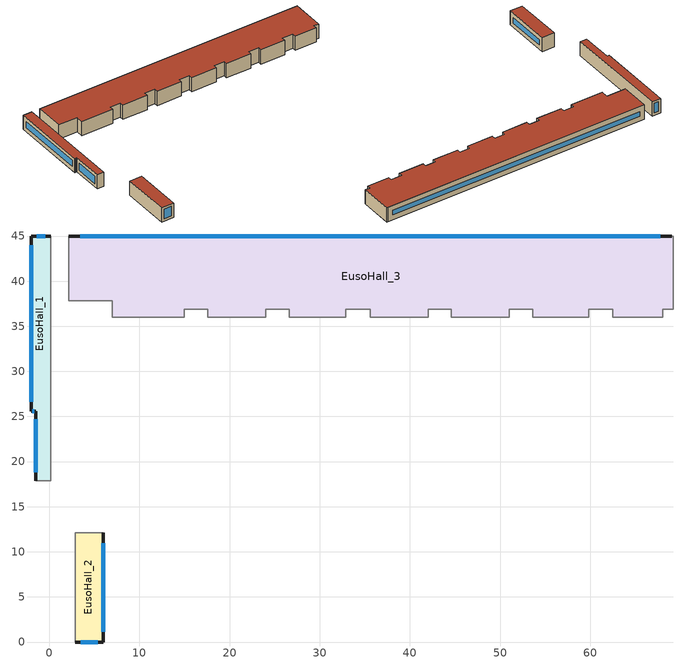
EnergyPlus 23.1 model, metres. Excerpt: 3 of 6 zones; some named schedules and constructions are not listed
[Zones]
EusoHall_3
 floor outside (90.1-2019 Nonresidential CZ 0 Exterior Floor (Mass)): 2.2,45 69.2,45 69.2,36.9 68,36.9 68,36 62.5,36 62.5,36.9 59.8,36.9 59.8,36 53.6,36 53.6,36.9 51,36.9 51,36 44.6,36 44.6,36.9 42,36.9 42,36 35.6,36 35.6,36.9 32.9,36.9 32.9,36 26.6,36 26.6,36.9 24,36.9 24,36 17.6,36 17.6,36.9 15,36.9 15,36 7,36 7,37.8 2.2,37.8 z24.3
 wall outside (90.1-2019 Nonresidential CZ 0 Exterior Wall (Mass)): 69,45 2.2,45 z24.3:28
 wall to EusoHall_0 (Interior Partition (Mass)_FLIPPED): 2.2,45 2.2,44.8 2.2,37.8 7,37.8 7,36 15,36 15,36.9 17.6,36.9 17.6,36 24,36 24,36.9 26.6,36.9 26.6,36 32.9,36 32.9,36.9 35.6,36.9 35.6,36 42,36 42,36.9 44.6,36.9 44.6,36 51,36 51,36.9 53.6,36.9 53.6,36 59.8,36 59.8,36.9 62.5,36.9 62.5,36 68,36 68,36.9 69.2,36.9 69.2,45 69,45 z24.3:28
 window (90.1-2019 Nonresidential CZ 0 Glazing (Operable)): 67.73,45 3.47,45 z25.57:26.73
 roof outside (90.1-2019 Nonresidential CZ 0 Exterior Roof (Mass)): 2.2,37.8 7,37.8 7,36 15,36 15,36.9 17.6,36.9 17.6,36 24,36 24,36.9 26.6,36.9 26.6,36 32.9,36 32.9,36.9 35.6,36.9 35.6,36 42,36 42,36.9 44.6,36.9 44.6,36 51,36 51,36.9 53.6,36.9 53.6,36 59.8,36 59.8,36.9 62.5,36.9 62.5,36 68,36 68,36.9 69.2,36.9 69.2,45 2.2,45 z28
EusoHall_2
 floor outside (90.1-2019 Nonresidential CZ 0 Exterior Floor (Mass)): 6,12.1 6,0 2.9,0 2.9,12.1 z24.3
 wall outside (90.1-2019 Nonresidential CZ 0 Exterior Wall (Mass)): 2.9,0 6,0 6,12.1 z24.3:28
 wall to EusoHall_0 (Interior Partition (Mass)_FLIPPED): 6,12.1 2.9,12.1 2.9,0 z24.3:28
 window (90.1-2019 Nonresidential CZ 0 Glazing (Operable)): 3.52,0 5.38,0 z24.92:27.38; 6,1.16 6,10.94 z25.46:26.84
 roof outside (90.1-2019 Nonresidential CZ 0 Exterior Roof (Mass)): 6,12.1 2.9,12.1 2.9,0 6,0 z28
EusoHall_1
 floor outside (90.1-2019 Nonresidential CZ 0 Exterior Floor (Mass)): 0.2,45 0.2,17.9 -1.5,17.9 -1.5,25.6 -2,25.6 -2,45 z24.3
 wall outside (90.1-2019 Nonresidential CZ 0 Exterior Wall (Mass)): 0.2,45 -2,45 -2,25.6 -1.5,25.6 -1.5,17.9 z24.3:28
 wall to EusoHall_0 (Interior Partition (Mass)_FLIPPED): -1.5,17.9 0.2,17.9 0.2,45 z24.3:28
 window (90.1-2019 Nonresidential CZ 0 Glazing (Operable)): -0.41,45 -1.39,45 z24.91:27.39; -2,43.98 -2,26.62 z25.32:26.98; -1.86,25.6 -1.64,25.6 z24.44:27.86; -1.5,24.71 -1.5,18.79 z25.19:27.11
 roof outside (90.1-2019 Nonresidential CZ 0 Exterior Roof (Mass)): 0.2,45 -2,45 -2,25.6 -1.5,25.6 -1.5,17.9 0.2,17.9 z28
[Schedule:Week:Daily]
NatVentAvail_EusoHall_5_21: 1b76eefe-7f16-4676-b9a8-cb36c499929d, 560a8201-f055-46d0-a3e0-236a848377f4, 574608b6-f41a-4539-928d-7d11991f8290, ee789233-c078-4007-a06d-aa57babdbea3, 8b873965-9d6b-4b7b-830e-4c35de445ef3, 8175e6f7-00f9-4038-b642-1a4584cf6f7e, b940bc48-3fc5-44c4-8f51-ef3830b1b3bc, 1b76eefe-7f16-4676-b9a8-cb36c499929d, 1b76eefe-7f16-4676-b9a8-cb36c499929d, 1b76eefe-7f16-4676-b9a8-cb36c499929d, 1b76eefe-7f16-4676-b9a8-cb36c499929d, 1b76eefe-7f16-4676-b9a8-cb36c499929d
NatVentAvail_EusoHall_5_22: 5b028ee2-afda-477b-99b5-892b11946f03, 7da9c833-0256-4830-a31b-4fb187b6d19b, 30fddf0a-ee2c-4045-a7f6-70db1bf2634a, c4f4369f-4ef0-45fd-9a61-55ceb9198fc5, 6a36ddca-1041-4361-8d11-8e1abb2c0bd7, 56340903-2776-43c8-9448-3bd96527363b, 261ceef6-f1c4-4b21-a04e-8e898b720e58, 5b028ee2-afda-477b-99b5-892b11946f03, 5b028ee2-afda-477b-99b5-892b11946f03, 5b028ee2-afda-477b-99b5-892b11946f03, 5b028ee2-afda-477b-99b5-892b11946f03, 5b028ee2-afda-477b-99b5-892b11946f03
NatVentAvail_EusoHall_5_23: 6332da91-6cb7-4e90-ba8b-073c3e1837ad, 5251327c-bfd3-4e71-80db-f106157e0657, 2290c739-f353-4add-b95b-0aedbdd68777, 6750acf9-ab4a-4d98-94d9-d8b52facf7e1, e586412e-b895-4e4e-b078-714fafe3a846, ad0ec491-3aae-4741-9c12-1140657b87df, fe0dd225-4426-4ae1-9c8d-a87b33ae09ce, 6332da91-6cb7-4e90-ba8b-073c3e1837ad, 6332da91-6cb7-4e90-ba8b-073c3e1837ad, 6332da91-6cb7-4e90-ba8b-073c3e1837ad, 6332da91-6cb7-4e90-ba8b-073c3e1837ad, 6332da91-6cb7-4e90-ba8b-073c3e1837ad
NatVentAvail_EusoHall_5_24: e7bb535f-ec1d-4bcd-8f81-7833b6e4e2ae, 9383ca57-2c72-4463-9f47-794b61ca077d, 1a9b58b7-69dc-4faa-92b9-279820640946, 70484c85-b08a-4185-84bb-f313d11248bb, a32e5667-9f0d-49aa-9e64-19b7eb3d30b8, a91c502f-f23f-461c-98e9-a5471328e4f8, 95b9d926-6209-47f5-8451-d26393a212fe, e7bb535f-ec1d-4bcd-8f81-7833b6e4e2ae, e7bb535f-ec1d-4bcd-8f81-7833b6e4e2ae, e7bb535f-ec1d-4bcd-8f81-7833b6e4e2ae, e7bb535f-ec1d-4bcd-8f81-7833b6e4e2ae, e7bb535f-ec1d-4bcd-8f81-7833b6e4e2ae
NatVentAvail_EusoHall_5_25: 1edee476-4edf-44b1-a94d-8d0edb7acb16, 1c868e6c-b88b-456f-8f46-5778f23aefe0, 5fd22a9b-c18b-4093-975e-b50c7c07103a, 0a22c916-97b4-40ad-87dc-a29a9220976a, 988decd0-f76e-4f87-951f-a30457a9fa5f, 4d7f4514-3e4d-40ca-8067-8f43f37723d0, 1c726b32-6b5b-4bb8-95fc-ea8906bbaad4, 1edee476-4edf-44b1-a94d-8d0edb7acb16, 1edee476-4edf-44b1-a94d-8d0edb7acb16, 1edee476-4edf-44b1-a94d-8d0edb7acb16, 1edee476-4edf-44b1-a94d-8d0edb7acb16, 1edee476-4edf-44b1-a94d-8d0edb7acb16
NatVentAvail_EusoHall_5_26: f8dcb6b4-ebec-4f6c-8191-e7ba92919c07, d5ae455c-a958-4a6c-9e41-4b0b38a74ebd, bde2c56b-4361-41d9-b355-b8dd38fb5c4e, d19ead4f-3e38-4db7-b9ec-1d1ea436d8a3, 2ba33d3c-1061-42c9-b026-82399e52281a, a16a9faa-3cd2-4f3e-add9-5a3951247587, ba9fbe95-753f-47ca-9cdb-1fe0445726a4, f8dcb6b4-ebec-4f6c-8191-e7ba92919c07, f8dcb6b4-ebec-4f6c-8191-e7ba92919c07, f8dcb6b4-ebec-4f6c-8191-e7ba92919c07, f8dcb6b4-ebec-4f6c-8191-e7ba92919c07, f8dcb6b4-ebec-4f6c-8191-e7ba92919c07
NatVentAvail_EusoHall_5_27: a84c1b10-7703-4686-b6c3-cf9acc3fea8f, eed62e88-95fb-4ce1-9b38-c6df1d8e1af1, 630980d9-8902-4e20-9ac0-89335beabf06, 13f38636-2bac-432e-847a-adfdc9194c85, b416d6df-a64c-4eea-b8f3-2886ccfbdb23, 6b6dcbf5-174e-4058-ba4a-4106a9a94838, ea169772-6d7a-4a90-91d7-1874f9286222, a84c1b10-7703-4686-b6c3-cf9acc3fea8f, a84c1b10-7703-4686-b6c3-cf9acc3fea8f, a84c1b10-7703-4686-b6c3-cf9acc3fea8f, a84c1b10-7703-4686-b6c3-cf9acc3fea8f, a84c1b10-7703-4686-b6c3-cf9acc3fea8f
NatVentAvail_EusoHall_5_28: 3b8db116-1390-4be8-af33-2cd8fadc5e96, 4d4fdc87-ff44-4e13-86fc-deb57da8cdbc, d6793a14-2117-424e-b304-d24f7b105812, 680d5fcc-4b0f-43a7-88dc-dcbf6110573c, a62795c8-ae2f-479b-8b2a-efbee84d4a41, 3c3bc4a7-a5be-4f7e-890a-8d99ca10a4fa, 1b76eefe-7f16-4676-b9a8-cb36c499929d, 3b8db116-1390-4be8-af33-2cd8fadc5e96, 3b8db116-1390-4be8-af33-2cd8fadc5e96, 3b8db116-1390-4be8-af33-2cd8fadc5e96, 3b8db116-1390-4be8-af33-2cd8fadc5e96, 3b8db116-1390-4be8-af33-2cd8fadc5e96
NatVentAvail_EusoHall_5_29: 4b6cbc39-6e61-4849-b834-cf73fa18cad1, aed4cdc0-1afd-46ed-93a3-c0daf048304e, 2fc78e8c-145d-469e-867f-d31e39dc1db3, 9fe5029f-f59a-4003-9e20-82971140e3f3, a62795c8-ae2f-479b-8b2a-efbee84d4a41, a62795c8-ae2f-479b-8b2a-efbee84d4a41, b2623c84-30bb-45ff-968b-e432784ad543, 4b6cbc39-6e61-4849-b834-cf73fa18cad1, 4b6cbc39-6e61-4849-b834-cf73fa18cad1, 4b6cbc39-6e61-4849-b834-cf73fa18cad1, 4b6cbc39-6e61-4849-b834-cf73fa18cad1, 4b6cbc39-6e61-4849-b834-cf73fa18cad1
NatVentAvail_EusoHall_5_30: 2a71c9bf-f2c1-4135-b168-4a3af735b26f, 12e6eca9-dd67-4397-9863-61e16ffc4975, 2d71a0b3-c385-4601-be2e-941a834e1a31, 2ba98c4c-b84b-402c-9cef-1ce06a952d0e, df5e249e-ea07-4329-8bb8-99729bff8e30, 515c7bda-063f-41eb-b1d3-3388e0668c56, 68f537b6-ac60-475f-96c9-e475e707f2ef, 2a71c9bf-f2c1-4135-b168-4a3af735b26f, 2a71c9bf-f2c1-4135-b168-4a3af735b26f, 2a71c9bf-f2c1-4135-b168-4a3af735b26f, 2a71c9bf-f2c1-4135-b168-4a3af735b26f, 2a71c9bf-f2c1-4135-b168-4a3af735b26f
NatVentAvail_EusoHall_5_31: dfeb5df1-5a8f-42a6-aabb-e041f6552c42, c20bbf53-fd2c-42a1-8c83-1330fafab85f, 2fc78e8c-145d-469e-867f-d31e39dc1db3, c180077d-3b4b-4fca-8dd9-515284b14c2a, 89626969-bf3f-44a1-a49a-98616fb6d30f, 00e41467-ed2c-40bc-aa20-027d061c53b3, 27a01c53-35be-4686-bdf2-c10ee0f89b88, dfeb5df1-5a8f-42a6-aabb-e041f6552c42, dfeb5df1-5a8f-42a6-aabb-e041f6552c42, dfeb5df1-5a8f-42a6-aabb-e041f6552c42, dfeb5df1-5a8f-42a6-aabb-e041f6552c42, dfeb5df1-5a8f-42a6-aabb-e041f6552c42
NatVentAvail_EusoHall_5_32: 0fe7a610-fe7d-4ea9-bfcc-90b976f5bf19, 52d3edce-1fea-4ae9-8c25-2cee5d679851, 69a1a365-3daf-4386-b226-56382142d12a, 907e19f1-5563-4a37-a7e9-5540e3199aa3, c492e35e-0b02-4401-a850-d3cc184a6bbc, c5a6402a-54b2-4851-a452-f7504cdb09b4, c744326d-348f-43f1-ad7f-aa15d6f33643, 0fe7a610-fe7d-4ea9-bfcc-90b976f5bf19, 0fe7a610-fe7d-4ea9-bfcc-90b976f5bf19, 0fe7a610-fe7d-4ea9-bfcc-90b976f5bf19, 0fe7a610-fe7d-4ea9-bfcc-90b976f5bf19, 0fe7a610-fe7d-4ea9-bfcc-90b976f5bf19
NatVentAvail_EusoHall_5_33: 1754b8b1-c9d0-47d2-9bd6-c50d634462c6, 14978eca-2cb9-4f39-9ef9-770ede1feb44, d901ede9-aa1b-4e92-9598-01c9d31b0c65, 3d474086-ead6-4eae-86b9-8521adb8a140, ed631690-b153-414f-acb6-9f6d3ce11064, 574608b6-f41a-4539-928d-7d11991f8290, b0daf371-94ef-4199-9e17-4dbf58050579, 1754b8b1-c9d0-47d2-9bd6-c50d634462c6, 1754b8b1-c9d0-47d2-9bd6-c50d634462c6, 1754b8b1-c9d0-47d2-9bd6-c50d634462c6, 1754b8b1-c9d0-47d2-9bd6-c50d634462c6, 1754b8b1-c9d0-47d2-9bd6-c50d634462c6
NatVentAvail_EusoHall_5_34: 20b713a8-363e-49ef-b0c3-04cb13ab1945, 604d2e72-c169-4e57-967f-4565381169e9, c4a5be5d-b1e8-40b9-97ab-b14309f03059, 70efff3a-b57d-49f0-b939-dcbbc8b39556, 7052b2f6-53ab-4006-9394-acaad20a71f6, ecde4507-26a4-4c47-a5b8-fddd19792a43, 41a55157-20fe-49b1-b2fc-b01e32d22061, 20b713a8-363e-49ef-b0c3-04cb13ab1945, 20b713a8-363e-49ef-b0c3-04cb13ab1945, 20b713a8-363e-49ef-b0c3-04cb13ab1945, 20b713a8-363e-49ef-b0c3-04cb13ab1945, 20b713a8-363e-49ef-b0c3-04cb13ab1945
NatVentAvail_EusoHall_5_35: 7b8e8a05-7ab5-4d53-bc57-8796bb1e1499, 5135558e-81a2-4f99-b606-50918e3867ca, 5aaacf09-a89b-4841-90d7-da246790599a, 59d094f6-d023-4a98-9f4f-71d2e1375dce, 8efe621b-6eeb-42b2-b0d3-468a9ee4ecbf, c726c0ee-592a-4f4f-8428-e5f6c6eb65f6, 3bc45728-f52d-47c9-9121-b7fd922b2e3c, 7b8e8a05-7ab5-4d53-bc57-8796bb1e1499, 7b8e8a05-7ab5-4d53-bc57-8796bb1e1499, 7b8e8a05-7ab5-4d53-bc57-8796bb1e1499, 7b8e8a05-7ab5-4d53-bc57-8796bb1e1499, 7b8e8a05-7ab5-4d53-bc57-8796bb1e1499
NatVentAvail_EusoHall_5_36: 6b120e39-42dc-40a0-a3a5-a1eb81612cd1, b12a2cd2-5c25-4b79-90c2-75a77b51c77a, bb856838-7258-4e61-8b3b-c03c68a46f4b, e0a4c034-3030-46ee-bd48-ada2e6c875eb, 1a5acf1f-7d6f-4398-be55-5149b4694c56, 2ab80318-d16e-4ac4-a0ab-bc35d36eb3f5, 5fd22a9b-c18b-4093-975e-b50c7c07103a, 6b120e39-42dc-40a0-a3a5-a1eb81612cd1, 6b120e39-42dc-40a0-a3a5-a1eb81612cd1, 6b120e39-42dc-40a0-a3a5-a1eb81612cd1, 6b120e39-42dc-40a0-a3a5-a1eb81612cd1, 6b120e39-42dc-40a0-a3a5-a1eb81612cd1
NatVentAvail_EusoHall_5_37: a62795c8-ae2f-479b-8b2a-efbee84d4a41, 71852969-91b0-4599-844a-5cf60245c418, 1e54a98e-a466-4bce-bfbc-ade52299f837, 549c9a82-a44d-447d-8ef1-37cb97dc57c2, de779cb4-203f-48a2-bc42-aabfa4bdee96, 18e58098-65c4-4b0d-9ea7-b0fd42394141, 81aebc70-f1ac-4522-a4af-15ac4887c04f, a62795c8-ae2f-479b-8b2a-efbee84d4a41, a62795c8-ae2f-479b-8b2a-efbee84d4a41, a62795c8-ae2f-479b-8b2a-efbee84d4a41, a62795c8-ae2f-479b-8b2a-efbee84d4a41, a62795c8-ae2f-479b-8b2a-efbee84d4a41
NatVentAvail_EusoHall_5_38: 6f73c7b3-c3e5-4ad4-81b0-0fd7dc873b02, 9fc4ddae-0017-4718-816f-6c04cf4db179, 6b120e39-42dc-40a0-a3a5-a1eb81612cd1, 9eefdaef-ada9-4f8e-90eb-5d117234d36a, d767e852-24ed-49d0-b0ea-9acfed05660c, 4405e9f8-4af8-4ef3-b652-02a3c0e96519, 1db3d948-5c77-4c33-b793-20e5a1880f78, 6f73c7b3-c3e5-4ad4-81b0-0fd7dc873b02, 6f73c7b3-c3e5-4ad4-81b0-0fd7dc873b02, 6f73c7b3-c3e5-4ad4-81b0-0fd7dc873b02, 6f73c7b3-c3e5-4ad4-81b0-0fd7dc873b02, 6f73c7b3-c3e5-4ad4-81b0-0fd7dc873b02
NatVentAvail_EusoHall_5_39: 313731ce-c7df-472e-9bd9-8085fefb7663, e0811fa4-4559-4f8a-a4c0-96764c17b3b3, 25c959fa-2b45-4741-b170-c6ba072dd97e, 6bd842a5-7d6e-48c8-8eae-dd142926ea7b, a65f11e3-1d7f-4fa0-a5b4-c3673c2b8c20, 93e412e1-dab8-4248-9e68-22964aad8e07, a62795c8-ae2f-479b-8b2a-efbee84d4a41, 313731ce-c7df-472e-9bd9-8085fefb7663, 313731ce-c7df-472e-9bd9-8085fefb7663, 313731ce-c7df-472e-9bd9-8085fefb7663, 313731ce-c7df-472e-9bd9-8085fefb7663, 313731ce-c7df-472e-9bd9-8085fefb7663
NatVentAvail_EusoHall_5_40: 9fe5029f-f59a-4003-9e20-82971140e3f3, fb57eaea-ed6e-41d2-9f34-c0dd448db9ef, 52eac430-4feb-49ac-9b21-4d8ceba82405, cfd56535-ab03-482b-a854-fe428066eb2f, 6d9761a4-8871-4979-b235-5988a06dda80, f5e22a26-b5b4-49d5-9f0c-a905d4433357, 44474703-29d1-47da-b76e-ed6790843992, 9fe5029f-f59a-4003-9e20-82971140e3f3, 9fe5029f-f59a-4003-9e20-82971140e3f3, 9fe5029f-f59a-4003-9e20-82971140e3f3, 9fe5029f-f59a-4003-9e20-82971140e3f3, 9fe5029f-f59a-4003-9e20-82971140e3f3
NatVentAvail_EusoHall_5_41: d2a302a8-2629-487d-9e00-572bfd9795de, 8ae38a0c-3cee-44aa-bd9d-a1b606dec63b, 4abefa05-676d-4938-8afc-989a7441bb60, a9f03eed-c432-4c09-84b8-2e2f4344c2f8, fd98d4a6-4708-49eb-9d14-4dad9f4542be, 63858741-1ad6-498d-9972-71cabd4a0b67, 455874d4-2800-4e73-a47e-8e144fa1d724, d2a302a8-2629-487d-9e00-572bfd9795de, d2a302a8-2629-487d-9e00-572bfd9795de, d2a302a8-2629-487d-9e00-572bfd9795de, d2a302a8-2629-487d-9e00-572bfd9795de, d2a302a8-2629-487d-9e00-572bfd9795de
NatVentAvail_EusoHall_5_42: 3dbd31de-4de5-40d6-81c2-e870b2f4ed08, 4fa58f68-1ff3-43e3-aff5-6a4b3b5ff9b8, 1b422b06-4d84-4567-b893-085be0c5f850, 6d9ab0f8-4441-4b5f-8070-4c86c229d255, 646840da-9d52-47fe-ac31-c8afd21355a4, f8984b34-d246-4d73-b15d-98454f0b202b, a5b4e966-5cc4-4f1e-9223-2c069a24de10, 3dbd31de-4de5-40d6-81c2-e870b2f4ed08, 3dbd31de-4de5-40d6-81c2-e870b2f4ed08, 3dbd31de-4de5-40d6-81c2-e870b2f4ed08, 3dbd31de-4de5-40d6-81c2-e870b2f4ed08, 3dbd31de-4de5-40d6-81c2-e870b2f4ed08
NatVentAvail_EusoHall_5_43: b3bc9d6e-74fc-4d1c-b34c-2b5daba64fad, cbb36e25-c8ba-4894-8889-73ac0f065851, a9db6f3e-0e80-460f-aaaf-8a2185ced856, f04bd815-7e4e-45b6-ab96-e8d2b0caa17f, a72f961d-a38f-46ea-8d5d-a43e35bf3f93, 297d822f-b603-48a6-b0c9-81b1d25f9821, 71b3ba28-b184-403f-ada3-2e08a5ad2f8d, b3bc9d6e-74fc-4d1c-b34c-2b5daba64fad, b3bc9d6e-74fc-4d1c-b34c-2b5daba64fad, b3bc9d6e-74fc-4d1c-b34c-2b5daba64fad, b3bc9d6e-74fc-4d1c-b34c-2b5daba64fad, b3bc9d6e-74fc-4d1c-b34c-2b5daba64fad
NatVentAvail_EusoHall_5_44: 7742809e-d05c-4098-9931-9f93e8e9eb3e, 7dfa3104-7c5d-4b68-b8eb-ad1997f8ac2b, 140f11fe-9945-4026-a095-739acdb1b53f, 33a6a80f-4318-49b7-8b49-de908e227edf, 0a50a0d6-e69e-4f0d-bac3-7126b1850e9f, d6222592-bb99-4768-b597-3d824bbfb7d1, 1a99e7ff-dbd1-49c3-961a-08f429960bf3, 7742809e-d05c-4098-9931-9f93e8e9eb3e, 7742809e-d05c-4098-9931-9f93e8e9eb3e, 7742809e-d05c-4098-9931-9f93e8e9eb3e, 7742809e-d05c-4098-9931-9f93e8e9eb3e, 7742809e-d05c-4098-9931-9f93e8e9eb3e
NatVentAvail_EusoHall_5_45: e19bfe02-f1ae-4d82-aa2a-02a573e9c0a2, 12e6eca9-dd67-4397-9863-61e16ffc4975, 7a0e5ab4-7f31-4695-a8db-0478f25194ad, 87d7bfc6-9845-4750-8d5f-f618b351ada8, 25c959fa-2b45-4741-b170-c6ba072dd97e, 3ed1bdd2-a640-4867-bee5-1c31ec0cfabd, e19bfe02-f1ae-4d82-aa2a-02a573e9c0a2, e19bfe02-f1ae-4d82-aa2a-02a573e9c0a2, e19bfe02-f1ae-4d82-aa2a-02a573e9c0a2, e19bfe02-f1ae-4d82-aa2a-02a573e9c0a2, e19bfe02-f1ae-4d82-aa2a-02a573e9c0a2, e19bfe02-f1ae-4d82-aa2a-02a573e9c0a2
NatVentAvail_EusoHall_5_46: 82e24801-b69f-45b3-b521-3b2d9a7dbb8e, 4fa58f68-1ff3-43e3-aff5-6a4b3b5ff9b8, 92fe5dc1-60db-42d3-9b4d-22f5baedfb66, 83f09b87-28e3-48be-9932-2c441c62da21, 245c7168-4c56-45d3-b860-a61e01dd92a4, 3ed1d6ff-4ed4-489f-ae1a-452bd2c13c2c, 52df999a-0989-485d-ba1e-4034a722b494, 82e24801-b69f-45b3-b521-3b2d9a7dbb8e, 82e24801-b69f-45b3-b521-3b2d9a7dbb8e, 82e24801-b69f-45b3-b521-3b2d9a7dbb8e, 82e24801-b69f-45b3-b521-3b2d9a7dbb8e, 82e24801-b69f-45b3-b521-3b2d9a7dbb8e
NatVentAvail_EusoHall_5_47: c9d1d3d0-d8c5-4911-87e4-8faf4b7b6b4e, b5ce0e9e-3299-4ff2-a6d4-5cfa7f2b74e6, 5c1228bd-317e-41e8-8630-53cdd7f532e2, 3cd71ea0-2d90-43ed-b10c-4ac39f14ad0b, 66c5cdb3-325b-40c0-88c0-793ec1f5d17c, da756e30-6436-43f5-861b-e306f3106992, 37bdd275-94f8-420d-8951-a87cfc24ec8d, c9d1d3d0-d8c5-4911-87e4-8faf4b7b6b4e, c9d1d3d0-d8c5-4911-87e4-8faf4b7b6b4e, c9d1d3d0-d8c5-4911-87e4-8faf4b7b6b4e, c9d1d3d0-d8c5-4911-87e4-8faf4b7b6b4e, c9d1d3d0-d8c5-4911-87e4-8faf4b7b6b4e
NatVentAvail_EusoHall_5_48: 782fbf5e-5271-4af4-a049-07a89cb71f1e, f846596f-d943-4e23-82c5-b6e634464abe, 3cf90825-8e4d-4cef-ac9b-dfed4be0a49f, 420ce93c-493e-4a25-aa9d-c3338832eafc, 2526d884-f032-42dd-9cff-73ee962b2508, 2054fa7c-9cd4-4bad-95fd-87c66e13ca9b, 34e1e659-6ace-4e50-901a-1ad46101fb9b, 782fbf5e-5271-4af4-a049-07a89cb71f1e, 782fbf5e-5271-4af4-a049-07a89cb71f1e, 782fbf5e-5271-4af4-a049-07a89cb71f1e, 782fbf5e-5271-4af4-a049-07a89cb71f1e, 782fbf5e-5271-4af4-a049-07a89cb71f1e
NatVentAvail_EusoHall_5_49: b06cdcaa-4498-4a2e-a3b3-064f4aeb3136, 92192b39-e0bd-44c8-9fc4-dc1a2ddd95f6, 55f7d02a-d6ed-487b-9970-117a53eff8c2, 6bbcab25-1683-4c5a-b164-204c10bd3732, f2bd2640-5c52-422b-8d4b-f8374422741e, 00df0869-7845-442a-98b6-27a331c275c0, a936810f-7387-40ed-8a14-ee3f88dff86f, b06cdcaa-4498-4a2e-a3b3-064f4aeb3136, b06cdcaa-4498-4a2e-a3b3-064f4aeb3136, b06cdcaa-4498-4a2e-a3b3-064f4aeb3136, b06cdcaa-4498-4a2e-a3b3-064f4aeb3136, b06cdcaa-4498-4a2e-a3b3-064f4aeb3136
NatVentAvail_EusoHall_5_50: d7f0ab17-82e2-4ff1-952d-7fc049c17cfd, 52eac430-4feb-49ac-9b21-4d8ceba82405, 16dc94f1-fd5a-408f-878e-9787abd902d3, 57937b1d-031b-4f51-96b3-52c97b911cdc, cca708db-de7f-4e5a-854e-22bdceb45fe7, 3d596d52-c6d1-4a93-8523-08ac53920024, 06445bb4-961d-4449-8570-0e084816a3e8, d7f0ab17-82e2-4ff1-952d-7fc049c17cfd, d7f0ab17-82e2-4ff1-952d-7fc049c17cfd, d7f0ab17-82e2-4ff1-952d-7fc049c17cfd, d7f0ab17-82e2-4ff1-952d-7fc049c17cfd, d7f0ab17-82e2-4ff1-952d-7fc049c17cfd
NatVentAvail_EusoHall_5_51: 6cfad442-184e-4924-b446-f71590110b38, bc2884a5-1d87-4352-8732-65ce3a887c29, c3ff746d-7a14-42d8-8087-b29e7ba86092, e9590571-0419-4733-8cde-668f2c4a53da, 311e8e87-0bbd-46d4-8391-47fbc9cfb7f4, 115521b5-6191-47d1-86e6-888a2dc486c2, 00e41467-ed2c-40bc-aa20-027d061c53b3, 6cfad442-184e-4924-b446-f71590110b38, 6cfad442-184e-4924-b446-f71590110b38, 6cfad442-184e-4924-b446-f71590110b38, 6cfad442-184e-4924-b446-f71590110b38, 6cfad442-184e-4924-b446-f71590110b38
NatVentAvail_EusoHall_5_52: 82b2cbb5-e1aa-4ae7-9253-4c6ed3fb4d58, 82b2cbb5-e1aa-4ae7-9253-4c6ed3fb4d58, 82b2cbb5-e1aa-4ae7-9253-4c6ed3fb4d58, 82b2cbb5-e1aa-4ae7-9253-4c6ed3fb4d58, 82b2cbb5-e1aa-4ae7-9253-4c6ed3fb4d58, 82b2cbb5-e1aa-4ae7-9253-4c6ed3fb4d58, 82b2cbb5-e1aa-4ae7-9253-4c6ed3fb4d58, 82b2cbb5-e1aa-4ae7-9253-4c6ed3fb4d58, 82b2cbb5-e1aa-4ae7-9253-4c6ed3fb4d58, 82b2cbb5-e1aa-4ae7-9253-4c6ed3fb4d58, 82b2cbb5-e1aa-4ae7-9253-4c6ed3fb4d58, 82b2cbb5-e1aa-4ae7-9253-4c6ed3fb4d58
CoolAvail_EusoHall_4_0: d7e5b99c-9d10-4d33-83fc-dfeceab2b9dc, b597310c-283d-414e-b1ba-955f8512ccf6, da290a03-564e-421a-a2da-e90a6297ec27, 6085064d-a5c8-4e2a-9ad4-9c05661dbb8e, 693212bf-7ecb-452f-a9f7-f6a538c7ec69, b114c2df-a09e-4c0f-8b00-ea96381febad, 2f37f451-55fe-4566-a07a-108e6b8668bf, d7e5b99c-9d10-4d33-83fc-dfeceab2b9dc, d7e5b99c-9d10-4d33-83fc-dfeceab2b9dc, d7e5b99c-9d10-4d33-83fc-dfeceab2b9dc, d7e5b99c-9d10-4d33-83fc-dfeceab2b9dc, d7e5b99c-9d10-4d33-83fc-dfeceab2b9dc
CoolAvail_EusoHall_4_1: c79f6948-b9f4-48a9-8736-513b95a32394, 0ce3e6b6-86ed-4d0f-88f8-02055e82c3be, 99f8109c-20de-4f73-8d95-14162c795a14, 02589146-541a-4a3e-8912-f86a4d1639e9, 6ecb99d2-e238-4e3a-a131-fe5589dfcf4f, 1af80198-2144-4769-a272-876d4b78b691, 4d83f85a-e854-4612-99e6-a343929f37aa, c79f6948-b9f4-48a9-8736-513b95a32394, c79f6948-b9f4-48a9-8736-513b95a32394, c79f6948-b9f4-48a9-8736-513b95a32394, c79f6948-b9f4-48a9-8736-513b95a32394, c79f6948-b9f4-48a9-8736-513b95a32394
CoolAvail_EusoHall_4_2: 2b1502c3-eb43-4b75-852d-5d9233ec1bb0, 2367849a-b566-4be2-9cd8-89378308cab6, 6ecb99d2-e238-4e3a-a131-fe5589dfcf4f, cedaa26c-5a1e-476a-80ab-3c63141a465f, b597310c-283d-414e-b1ba-955f8512ccf6, 9ed2f5ec-e810-4802-8e53-cdc79e9d191f, 80993026-a420-4720-b4ec-8bcc34674c03, 2b1502c3-eb43-4b75-852d-5d9233ec1bb0, 2b1502c3-eb43-4b75-852d-5d9233ec1bb0, 2b1502c3-eb43-4b75-852d-5d9233ec1bb0, 2b1502c3-eb43-4b75-852d-5d9233ec1bb0, 2b1502c3-eb43-4b75-852d-5d9233ec1bb0
CoolAvail_EusoHall_4_3: c422d4e7-1f96-4483-8e49-8b46988ff9bd, 261ceef6-f1c4-4b21-a04e-8e898b720e58, 7320faba-fa9b-41e8-9ff3-966f4524acc6, a61f660e-da6f-4b8c-967a-b691c5ed55db, 98774c40-b7a9-447d-ac85-599ab4622be6, d7e5b99c-9d10-4d33-83fc-dfeceab2b9dc, c2440778-dadd-4ac8-b9ce-6470fcf3da95, c422d4e7-1f96-4483-8e49-8b46988ff9bd, c422d4e7-1f96-4483-8e49-8b46988ff9bd, c422d4e7-1f96-4483-8e49-8b46988ff9bd, c422d4e7-1f96-4483-8e49-8b46988ff9bd, c422d4e7-1f96-4483-8e49-8b46988ff9bd
CoolAvail_EusoHall_4_4: 406e3145-7e2d-4dd9-b3f1-25beea0256e3, 57d33333-c2c5-415b-8a25-42d91ccb8363, 72d60807-47f9-45c2-bdaa-fb25205a47d5, 6ffab651-5a29-4736-9cd8-3f11e1557f05, 781aa522-5f02-456a-ab81-4925524235a2, 699be518-f2e0-4794-a592-670e1b48a712, 57d33333-c2c5-415b-8a25-42d91ccb8363, 406e3145-7e2d-4dd9-b3f1-25beea0256e3, 406e3145-7e2d-4dd9-b3f1-25beea0256e3, 406e3145-7e2d-4dd9-b3f1-25beea0256e3, 406e3145-7e2d-4dd9-b3f1-25beea0256e3, 406e3145-7e2d-4dd9-b3f1-25beea0256e3
CoolAvail_EusoHall_4_5: f3d2e44d-9f04-44e1-a340-f8053c67033d, 9c9a4937-985b-4abd-a4eb-c330f3a62d9f, a178a80b-9ef2-4349-83af-d5195f48ebee, f8b25ba7-76cb-41dd-bf4b-928c24ef8131, 58164939-f43a-44e0-96ea-f1030d54998d, e6716caf-24ff-4edb-b666-2990b67149e3, e9256029-574c-4a0b-83f0-d9f8ef9f4bcd, f3d2e44d-9f04-44e1-a340-f8053c67033d, f3d2e44d-9f04-44e1-a340-f8053c67033d, f3d2e44d-9f04-44e1-a340-f8053c67033d, f3d2e44d-9f04-44e1-a340-f8053c67033d, f3d2e44d-9f04-44e1-a340-f8053c67033d
CoolAvail_EusoHall_4_6: 3d101e56-55fe-4fa6-adc5-946978ee0cc5, c4a5be5d-b1e8-40b9-97ab-b14309f03059, 783ebd82-eb86-46a7-8430-1ca06f6c242d, 39836a7a-7b86-47be-b536-9d152f9af2cd, 48671de6-307a-4c06-9335-59ca6e47b2b9, 3a251004-3b7d-427d-8c1a-7965801f49c0, 631c5dcc-448b-4f5e-a17d-a6a710a33b7b, 3d101e56-55fe-4fa6-adc5-946978ee0cc5, 3d101e56-55fe-4fa6-adc5-946978ee0cc5, 3d101e56-55fe-4fa6-adc5-946978ee0cc5, 3d101e56-55fe-4fa6-adc5-946978ee0cc5, 3d101e56-55fe-4fa6-adc5-946978ee0cc5
CoolAvail_EusoHall_4_7: 1a4db880-6c92-445b-b783-9ccfe2ffc7f7, e6fcb527-af41-4b7e-94c3-970d9c943018, 81bc8d14-d562-4555-8d81-3a23e84ff7b1, a29f0d04-5ea6-4779-bbff-8c9ed2f9308e, 2fd3cf0c-5ea0-4a75-b431-7858e7d2ea05, e564afc8-3778-4f0e-8627-9ee1fcb77568, 6d6c107a-7172-4230-87a2-81b0437fc1dd, 1a4db880-6c92-445b-b783-9ccfe2ffc7f7, 1a4db880-6c92-445b-b783-9ccfe2ffc7f7, 1a4db880-6c92-445b-b783-9ccfe2ffc7f7, 1a4db880-6c92-445b-b783-9ccfe2ffc7f7, 1a4db880-6c92-445b-b783-9ccfe2ffc7f7
CoolAvail_EusoHall_4_8: d8065316-87cf-4211-9bed-066588f99331, d1d6934c-aefe-41d1-b502-583614adbce6, 445eba1f-d624-4612-baba-f46560e3fc74, 795c1ede-e9b3-4c74-b5f2-1e097a1777cd, 5705f5d4-99d6-48ba-bbf3-53ecd38484ec, a5563690-9c2f-46d2-9c86-66f477c4b9eb, 521c8437-9d9c-48ce-98c0-ca1b6e028930, d8065316-87cf-4211-9bed-066588f99331, d8065316-87cf-4211-9bed-066588f99331, d8065316-87cf-4211-9bed-066588f99331, d8065316-87cf-4211-9bed-066588f99331, d8065316-87cf-4211-9bed-066588f99331
CoolAvail_EusoHall_4_9: 6cc1dd10-d4be-4fed-9dbf-40c5afab066e, 70f83d97-8563-44ae-8c90-54d0c3e2e653, 521c8437-9d9c-48ce-98c0-ca1b6e028930, 36d53d1e-9647-4dca-880c-ebe5ae424f0c, 1347a47a-635e-44db-8095-ad33cd010bf4, 4c90a1be-e6e6-4e11-8031-08983c24bd5a, 3cd50061-53dd-46a6-81ac-84095c24f8b7, 6cc1dd10-d4be-4fed-9dbf-40c5afab066e, 6cc1dd10-d4be-4fed-9dbf-40c5afab066e, 6cc1dd10-d4be-4fed-9dbf-40c5afab066e, 6cc1dd10-d4be-4fed-9dbf-40c5afab066e, 6cc1dd10-d4be-4fed-9dbf-40c5afab066e
CoolAvail_EusoHall_4_10: cbbcf1aa-7bd9-4049-8100-ddac348a8daa, 521c8437-9d9c-48ce-98c0-ca1b6e028930, f7d0874d-c516-4696-b21d-aaebb8ca0ea7, 33df1978-4deb-4061-b145-8be10ad441f1, fbc37800-2ce9-4e02-9a21-16118bb82d76, b6091497-2c15-4ce2-b65b-0776d7db8506, ebb1fba6-b601-4284-8c7a-3bd8816e5b52, cbbcf1aa-7bd9-4049-8100-ddac348a8daa, cbbcf1aa-7bd9-4049-8100-ddac348a8daa, cbbcf1aa-7bd9-4049-8100-ddac348a8daa, cbbcf1aa-7bd9-4049-8100-ddac348a8daa, cbbcf1aa-7bd9-4049-8100-ddac348a8daa
CoolAvail_EusoHall_4_11: 521c8437-9d9c-48ce-98c0-ca1b6e028930, d1622a5d-a6f1-4f9e-8748-42444f31e21a, ce7b1e8d-c4a9-408f-bc3b-45fb3e9e81f5, 93812771-9526-4847-8f30-68e40c401aeb, 7fc6bea1-c453-4ec8-b1ca-d9f688935a09, 8d4f26f5-0e57-4b83-b7c9-aeb408055154, 19b88fd0-e7b2-47fb-a242-3828c069f4db, 521c8437-9d9c-48ce-98c0-ca1b6e028930, 521c8437-9d9c-48ce-98c0-ca1b6e028930, 521c8437-9d9c-48ce-98c0-ca1b6e028930, 521c8437-9d9c-48ce-98c0-ca1b6e028930, 521c8437-9d9c-48ce-98c0-ca1b6e028930
CoolAvail_EusoHall_4_12: e957805f-7b57-496a-ad4a-f0b7a99e789a, 4f02a80b-1a9d-45aa-a464-88012857e543, 6cb6487b-181d-454a-9b4f-23ea288df57a, 752dcd47-1207-4ae1-bbf7-b5deb686ab4f, 552f2eb1-6ed6-4d36-8595-dc75ea26995b, c25076e2-83f9-43ec-a7ce-ec10a22b0316, 05e22307-fbe0-4413-a034-3744cf36dbe7, e957805f-7b57-496a-ad4a-f0b7a99e789a, e957805f-7b57-496a-ad4a-f0b7a99e789a, e957805f-7b57-496a-ad4a-f0b7a99e789a, e957805f-7b57-496a-ad4a-f0b7a99e789a, e957805f-7b57-496a-ad4a-f0b7a99e789a
CoolAvail_EusoHall_4_13: e791d0cf-f39e-4005-808d-e845783313d4, a7fe3f3c-4ade-4d9a-9512-5d5033069ae8, d738bd74-4825-423d-8a09-65f1778f6944, 31c99ba7-2945-4958-bace-90b5aec51a38, e8edd560-691d-41cf-bb03-2a4d22a22ed3, 04d1a4b5-3376-44fc-b376-7cb6dc7f51b8, 40272faf-2325-47ea-ba44-43c57943bcb9, e791d0cf-f39e-4005-808d-e845783313d4, e791d0cf-f39e-4005-808d-e845783313d4, e791d0cf-f39e-4005-808d-e845783313d4, e791d0cf-f39e-4005-808d-e845783313d4, e791d0cf-f39e-4005-808d-e845783313d4
CoolAvail_EusoHall_4_14: 6a9c3c01-03be-4e5c-9b7a-472494a076a6, e3cc5353-eaee-4389-aca9-5e7eaef9c6c0, f2156fc8-cdda-4206-9231-c78dc6a6b3b7, aa200953-068d-4a07-9bb0-c4b37b021b6b, 6e956e07-b0e8-48f5-a229-809bd748cecc, 1a1e912c-07d4-4f61-90d5-0b17f3ad34df, 74e100af-d916-4986-a743-59a1bea8542a, 6a9c3c01-03be-4e5c-9b7a-472494a076a6, 6a9c3c01-03be-4e5c-9b7a-472494a076a6, 6a9c3c01-03be-4e5c-9b7a-472494a076a6, 6a9c3c01-03be-4e5c-9b7a-472494a076a6, 6a9c3c01-03be-4e5c-9b7a-472494a076a6
CoolAvail_EusoHall_4_15: 3af436c9-0733-4cc0-8ac1-8ca0b9222e7b, b06e3eb3-9604-4807-bd0d-7fb5b999f241, 32a83287-0554-4d9c-9d8f-18181e8ce7f6, 16dc94f1-fd5a-408f-878e-9787abd902d3, 732e77de-6dc6-4469-b5eb-75d091f2134b, 4bd78c04-3244-4367-a556-51576fba4607, ee1e9c92-2daa-4f5e-8601-b6b2b0ee5710, 3af436c9-0733-4cc0-8ac1-8ca0b9222e7b, 3af436c9-0733-4cc0-8ac1-8ca0b9222e7b, 3af436c9-0733-4cc0-8ac1-8ca0b9222e7b, 3af436c9-0733-4cc0-8ac1-8ca0b9222e7b, 3af436c9-0733-4cc0-8ac1-8ca0b9222e7b
CoolAvail_EusoHall_4_16: ae3bcc72-9964-432c-9a2c-8f971146579a, 5699ba8f-58e2-43e5-b745-ee9f3af0dba6, 0619a294-0275-469f-b7bc-4ec2037575ae, f895e444-e07a-450f-b1e1-37adfff5f1c2, 4f516ba6-66e9-434b-88d3-dcb990c449b5, 87dd94cc-9ce7-4f0b-9e74-cc15da6f797a, a7f14202-acd8-4ea9-9fee-97cd93e6c15f, ae3bcc72-9964-432c-9a2c-8f971146579a, ae3bcc72-9964-432c-9a2c-8f971146579a, ae3bcc72-9964-432c-9a2c-8f971146579a, ae3bcc72-9964-432c-9a2c-8f971146579a, ae3bcc72-9964-432c-9a2c-8f971146579a
CoolAvail_EusoHall_4_17: 6cb88152-a7a0-45a3-b40f-5ecddc8d7f71, 8b6010d1-59d2-479c-97b8-50dc53b60218, b10c6d95-c5ba-47b4-bf75-e42cc68d60f1, 6c1b08c8-2e6f-429e-99aa-9761f9929320, 5c117f11-edd9-4f2c-b71e-b313a66236d7, a78ec798-3014-4c5e-b735-91c5d17cc770, 2f318e1a-7371-4dc2-a9b7-577b3fb742ce, 6cb88152-a7a0-45a3-b40f-5ecddc8d7f71, 6cb88152-a7a0-45a3-b40f-5ecddc8d7f71, 6cb88152-a7a0-45a3-b40f-5ecddc8d7f71, 6cb88152-a7a0-45a3-b40f-5ecddc8d7f71, 6cb88152-a7a0-45a3-b40f-5ecddc8d7f71
CoolAvail_EusoHall_4_18: 801bcb79-8b6d-4960-b693-a2ba06ad6a04, 6b729d0f-4583-4f60-bbf7-e70aff4348c9, 391f6e2f-0712-47ce-87f0-0a6ae218faf9, 801bcb79-8b6d-4960-b693-a2ba06ad6a04, 48d7d534-e6b8-447c-ac50-20cc621a3d68, 2186533d-5b30-47f4-9c1d-26b61335d2de, c3674c65-2930-47d4-b0e6-c83ba70cf9ba, 801bcb79-8b6d-4960-b693-a2ba06ad6a04, 801bcb79-8b6d-4960-b693-a2ba06ad6a04, 801bcb79-8b6d-4960-b693-a2ba06ad6a04, 801bcb79-8b6d-4960-b693-a2ba06ad6a04, 801bcb79-8b6d-4960-b693-a2ba06ad6a04
CoolAvail_EusoHall_4_19: 5afd6c6a-99c4-482d-a899-da60f4893e34, 9b7e8215-8fac-4fd3-a6e6-1acb39cfb5bb, 0661b327-7a4b-4225-a224-c7c8541ebc75, 000271fd-f23e-44b1-862e-7f7e5bcb5388, be49d39d-d155-4f6c-84bd-ffc14458faa6, a35847a5-bdd9-404c-98a2-55d8c0ab13c2, c5a63f66-2586-4c2d-b5ea-fb0ac0e0eea5, 5afd6c6a-99c4-482d-a899-da60f4893e34, 5afd6c6a-99c4-482d-a899-da60f4893e34, 5afd6c6a-99c4-482d-a899-da60f4893e34, 5afd6c6a-99c4-482d-a899-da60f4893e34, 5afd6c6a-99c4-482d-a899-da60f4893e34
CoolAvail_EusoHall_4_20: 370ee237-5733-4cf2-8669-db03491d6c97, 16dbf814-fb88-489c-b510-9b7e64cbec0a, 5afd6c6a-99c4-482d-a899-da60f4893e34, 3577b944-185a-4b33-bcec-75eb407ac093, d6e28079-73e1-40e8-8535-b0c4aa2ddf3b, 2e1b31e9-27e0-43c1-8e28-fc4737aeb8ac, 6cded987-9236-411a-b8e6-5c990b92f9c6, 370ee237-5733-4cf2-8669-db03491d6c97, 370ee237-5733-4cf2-8669-db03491d6c97, 370ee237-5733-4cf2-8669-db03491d6c97, 370ee237-5733-4cf2-8669-db03491d6c97, 370ee237-5733-4cf2-8669-db03491d6c97
CoolAvail_EusoHall_4_21: d7e4514d-13d5-4457-ad43-494f15173e64, 9c9a4937-985b-4abd-a4eb-c330f3a62d9f, 23a7472f-1032-4de9-8721-5942b3767b18, cbb36e25-c8ba-4894-8889-73ac0f065851, 0c7e18e9-3e15-4617-9277-fe11d716414c, 45895c9d-230e-420d-afe9-c33c6b2a5401, 78845c74-9c95-4dab-8f9e-c8301e5c1ada, d7e4514d-13d5-4457-ad43-494f15173e64, d7e4514d-13d5-4457-ad43-494f15173e64, d7e4514d-13d5-4457-ad43-494f15173e64, d7e4514d-13d5-4457-ad43-494f15173e64, d7e4514d-13d5-4457-ad43-494f15173e64
CoolAvail_EusoHall_4_22: 245c7168-4c56-45d3-b860-a61e01dd92a4, 73e10f4c-df2e-491c-bf3e-dc4a375c98b2, b86c521b-3f55-40d7-b7de-c4e9b6572788, d6287a59-6977-4231-b873-7e4115b0c1f9, f03ce519-5f53-48aa-8355-35d4624b0756, 82e24801-b69f-45b3-b521-3b2d9a7dbb8e, c3e87af8-951c-4df4-87f2-99d0216f4ac0, 245c7168-4c56-45d3-b860-a61e01dd92a4, 245c7168-4c56-45d3-b860-a61e01dd92a4, 245c7168-4c56-45d3-b860-a61e01dd92a4, 245c7168-4c56-45d3-b860-a61e01dd92a4, 245c7168-4c56-45d3-b860-a61e01dd92a4
CoolAvail_EusoHall_4_23: 82d1f006-f32a-4eef-8e82-f058a0c653c8, 5d4aa3a1-46cf-482b-bab5-c3f6d57726cc, 4c8a9034-ca63-4330-9c32-5def901b78e1, c99c27a1-6d7b-4084-89fb-9ad229545dae, 541e4b6c-232c-4203-bbaf-bb828c794992, db662a65-b3c1-496e-945f-6beeac43bc67, 320eb6be-55ff-4bdc-aeca-5b0c615f5faa, 82d1f006-f32a-4eef-8e82-f058a0c653c8, 82d1f006-f32a-4eef-8e82-f058a0c653c8, 82d1f006-f32a-4eef-8e82-f058a0c653c8, 82d1f006-f32a-4eef-8e82-f058a0c653c8, 82d1f006-f32a-4eef-8e82-f058a0c653c8
CoolAvail_EusoHall_4_24: bd76e356-e506-4f41-bf3f-a4268dd07b50, f50b9896-3e0d-4fe2-b1d6-3f0e9883024b, adca1d87-14c8-4b98-81f9-83e96c58b80e, da31c129-2013-4e8c-a2eb-0e99663f70cf, 77f55809-49cd-497d-8716-0810847b74e4, 9529d881-1d58-4fd5-98b2-557b95cbb25e, 117da6c0-aa0c-4931-8f82-098062c88b28, bd76e356-e506-4f41-bf3f-a4268dd07b50, bd76e356-e506-4f41-bf3f-a4268dd07b50, bd76e356-e506-4f41-bf3f-a4268dd07b50, bd76e356-e506-4f41-bf3f-a4268dd07b50, bd76e356-e506-4f41-bf3f-a4268dd07b50
CoolAvail_EusoHall_4_25: 0b3f2a85-f4fd-4bc5-869e-4c492d2ef7cc, a9864f80-f17e-4a41-998d-28fde4e042f0, e19bfe02-f1ae-4d82-aa2a-02a573e9c0a2, 1a410066-4264-4c74-a8bf-b4e41eb629ea, 2f728301-7c73-4331-afd5-4c87fea358d9, 068cef6e-f549-421b-a2ea-259443d9aced, ec6ddc03-490a-4d18-bc96-2397afe29e3e, 0b3f2a85-f4fd-4bc5-869e-4c492d2ef7cc, 0b3f2a85-f4fd-4bc5-869e-4c492d2ef7cc, 0b3f2a85-f4fd-4bc5-869e-4c492d2ef7cc, 0b3f2a85-f4fd-4bc5-869e-4c492d2ef7cc, 0b3f2a85-f4fd-4bc5-869e-4c492d2ef7cc
CoolAvail_EusoHall_4_26: aa0ae694-e033-4f4e-ad33-66ab06340f38, 16205f95-7ea1-4fc6-8c04-bd204729a887, addf563d-5a31-415b-a24a-daf946d898cc, a5a47706-80b8-4563-b8d2-9d1dd8df3631, 9745599f-ecdc-4370-84d4-48c70d651d39, cbb50865-e46b-4d34-bf0d-10324556d05f, 6e24eacf-f7bc-49dc-a342-f517a5fd3043, aa0ae694-e033-4f4e-ad33-66ab06340f38, aa0ae694-e033-4f4e-ad33-66ab06340f38, aa0ae694-e033-4f4e-ad33-66ab06340f38, aa0ae694-e033-4f4e-ad33-66ab06340f38, aa0ae694-e033-4f4e-ad33-66ab06340f38
CoolAvail_EusoHall_4_27: 37e4ad80-5de3-4b09-b78c-0cf0a482b5e9, 7783495b-d36e-4288-8516-7d896536fb01, 8e81e3c4-ca50-42e7-a426-7e78038a02e8, df1bf796-ce42-415e-938a-6bd4d340bd25, 2e3d2427-3dbe-404a-9892-1945da621810, 4b5b4895-a107-4b30-8298-ddc8a0559576, 3222b860-d494-4f9f-a081-641aafa66262, 37e4ad80-5de3-4b09-b78c-0cf0a482b5e9, 37e4ad80-5de3-4b09-b78c-0cf0a482b5e9, 37e4ad80-5de3-4b09-b78c-0cf0a482b5e9, 37e4ad80-5de3-4b09-b78c-0cf0a482b5e9, 37e4ad80-5de3-4b09-b78c-0cf0a482b5e9
CoolAvail_EusoHall_4_28: 910c827e-f24e-4da6-9bbf-1b2342f226e8, 8549f14c-0855-49d8-9b03-a07c90777d53, 133c55bc-0886-4dd5-b092-0719ee43a07b, 6e7f5253-d9a6-4470-a926-2be0c397a325, 6c1b08c8-2e6f-429e-99aa-9761f9929320, e587ac14-2242-4539-b52f-046d7c35531b, d7e4514d-13d5-4457-ad43-494f15173e64, 910c827e-f24e-4da6-9bbf-1b2342f226e8, 910c827e-f24e-4da6-9bbf-1b2342f226e8, 910c827e-f24e-4da6-9bbf-1b2342f226e8, 910c827e-f24e-4da6-9bbf-1b2342f226e8, 910c827e-f24e-4da6-9bbf-1b2342f226e8
CoolAvail_EusoHall_4_29: e7b6f415-d14f-49cc-aec8-488b7eee7e0a, 58d054f5-8ed8-47bb-8676-fa43d997256b, 0a2f3c27-62ff-4527-9d53-ae546242a73a, 7cd2d801-11ea-4548-b6d1-b6506767ebe2, 6c1b08c8-2e6f-429e-99aa-9761f9929320, 6c1b08c8-2e6f-429e-99aa-9761f9929320, 71a1b2d1-f7b0-44c0-9a9b-f3a84e9ce147, e7b6f415-d14f-49cc-aec8-488b7eee7e0a, e7b6f415-d14f-49cc-aec8-488b7eee7e0a, e7b6f415-d14f-49cc-aec8-488b7eee7e0a, e7b6f415-d14f-49cc-aec8-488b7eee7e0a, e7b6f415-d14f-49cc-aec8-488b7eee7e0a
CoolAvail_EusoHall_4_30: 93c727ed-cea7-4f93-98e3-06570e63334e, 521c8437-9d9c-48ce-98c0-ca1b6e028930, bfe82550-5d3c-40f7-b00f-b25a99b5ffb8, c7ab0060-c3ff-4c8d-9772-2b8c773ebf88, 99712ee7-af91-41a6-a600-5bd5d8756227, 78acb9c8-e45c-4526-824f-0267ea7e5401, 4c2a4c3e-d2eb-4f11-b7c2-d9d4b67e1052, 93c727ed-cea7-4f93-98e3-06570e63334e, 93c727ed-cea7-4f93-98e3-06570e63334e, 93c727ed-cea7-4f93-98e3-06570e63334e, 93c727ed-cea7-4f93-98e3-06570e63334e, 93c727ed-cea7-4f93-98e3-06570e63334e
CoolAvail_EusoHall_4_31: ed23c1d3-8170-4ab0-95cb-95a53d00f3f0, 3577b944-185a-4b33-bcec-75eb407ac093, 0a2f3c27-62ff-4527-9d53-ae546242a73a, 30214242-c64c-4fd1-8234-5cc6a37608e6, cbe92a6e-6167-49fa-ae0e-3d90e083cc50, 6c9b60de-de7c-483b-8e51-c4f6ecb3116a, b5fe1d0d-9058-475e-89de-cdebf12a91d0, ed23c1d3-8170-4ab0-95cb-95a53d00f3f0, ed23c1d3-8170-4ab0-95cb-95a53d00f3f0, ed23c1d3-8170-4ab0-95cb-95a53d00f3f0, ed23c1d3-8170-4ab0-95cb-95a53d00f3f0, ed23c1d3-8170-4ab0-95cb-95a53d00f3f0
CoolAvail_EusoHall_4_32: b1910894-dac4-4b9f-be70-22a9c1fe87ea, f96e8ff8-799c-49d9-a2f3-2ad9dd3c5e10, 56ac08d1-ce6c-445c-9e30-c910de6ba123, c6e81edc-0846-45c9-b1f7-add0e008eaea, 64e38b9a-768f-4422-9721-c406ecda144e, 1c73fa92-437e-4aea-95be-9427d51b31ac, e568e8fb-fe7c-4a3e-beae-9c118d69ac6e, b1910894-dac4-4b9f-be70-22a9c1fe87ea, b1910894-dac4-4b9f-be70-22a9c1fe87ea, b1910894-dac4-4b9f-be70-22a9c1fe87ea, b1910894-dac4-4b9f-be70-22a9c1fe87ea, b1910894-dac4-4b9f-be70-22a9c1fe87ea
CoolAvail_EusoHall_4_33: 8a3a1680-dce5-4ad8-8cc5-969c31d26625, 8ca0e83e-e703-484e-be3e-9afa4396e193, 3792e610-030f-486c-90b6-2215a9c24fa0, e1c9b63e-0a0a-4a12-9708-9543138f7fe9, 22a0d7b4-e8ee-4c76-9aac-7ee31b84feda, 23a7472f-1032-4de9-8721-5942b3767b18, c55c88a6-c3db-4699-9a4f-e533d90236eb, 8a3a1680-dce5-4ad8-8cc5-969c31d26625, 8a3a1680-dce5-4ad8-8cc5-969c31d26625, 8a3a1680-dce5-4ad8-8cc5-969c31d26625, 8a3a1680-dce5-4ad8-8cc5-969c31d26625, 8a3a1680-dce5-4ad8-8cc5-969c31d26625
CoolAvail_EusoHall_4_34: 5764238b-2b73-4a4f-ad75-5e04dac4a4e7, 5de6701f-e50b-43c7-9c1a-c540eb0ed75b, e1f5ee25-db57-439e-a34d-db4fcd72e19f, a030a653-0381-4c0a-8a33-6869d56c61bc, 960c1572-5374-42db-9046-0ef2f1ef50ca, be64c9d8-2fd7-4dc2-bc49-37cbb8602854, dd06199a-52a4-4c5d-b59b-ef1501699c32, 5764238b-2b73-4a4f-ad75-5e04dac4a4e7, 5764238b-2b73-4a4f-ad75-5e04dac4a4e7, 5764238b-2b73-4a4f-ad75-5e04dac4a4e7, 5764238b-2b73-4a4f-ad75-5e04dac4a4e7, 5764238b-2b73-4a4f-ad75-5e04dac4a4e7
CoolAvail_EusoHall_4_35: 7518ee75-218f-42a1-b8eb-8ba80607c360, 8a1bc56f-13c4-4ccd-9bb2-431121020df6, c79f6948-b9f4-48a9-8736-513b95a32394, 4b2e880b-d26c-493f-b7bf-a540a8475d19, 631c5dcc-448b-4f5e-a17d-a6a710a33b7b, b89e9000-7da6-4b1b-8e1e-167913ec14b8, be3df8b9-3314-4485-abdf-312ff1317cff, 7518ee75-218f-42a1-b8eb-8ba80607c360, 7518ee75-218f-42a1-b8eb-8ba80607c360, 7518ee75-218f-42a1-b8eb-8ba80607c360, 7518ee75-218f-42a1-b8eb-8ba80607c360, 7518ee75-218f-42a1-b8eb-8ba80607c360
CoolAvail_EusoHall_4_36: 62e3e170-1d40-4bb6-bbee-0d42ec7d97e2, 370ee237-5733-4cf2-8669-db03491d6c97, 043d72b7-162f-44df-b48d-ecdac2ef8b6f, 527c97ff-1d47-41c4-98d0-e92f04f17544, 72f1183f-cad5-44df-8bfd-f3d16fbc245c, d0f222d3-dc82-4779-b7e9-5bbbca209b39, e19bfe02-f1ae-4d82-aa2a-02a573e9c0a2, 62e3e170-1d40-4bb6-bbee-0d42ec7d97e2, 62e3e170-1d40-4bb6-bbee-0d42ec7d97e2, 62e3e170-1d40-4bb6-bbee-0d42ec7d97e2, 62e3e170-1d40-4bb6-bbee-0d42ec7d97e2, 62e3e170-1d40-4bb6-bbee-0d42ec7d97e2
CoolAvail_EusoHall_4_37: 6c1b08c8-2e6f-429e-99aa-9761f9929320, 9562eb76-1c17-4b38-bcd2-0b5fa4b16c97, 17089e23-4fb5-467f-8584-b7cd9ac0fd4c, de7631e0-d2d0-4ef5-8553-2cecc53ec344, fbf83ff0-ce3b-4bf7-b0ca-ba66a47de80c, b597310c-283d-414e-b1ba-955f8512ccf6, 9b9975a3-9d40-40f0-a16c-f174eb67d082, 6c1b08c8-2e6f-429e-99aa-9761f9929320, 6c1b08c8-2e6f-429e-99aa-9761f9929320, 6c1b08c8-2e6f-429e-99aa-9761f9929320, 6c1b08c8-2e6f-429e-99aa-9761f9929320, 6c1b08c8-2e6f-429e-99aa-9761f9929320
CoolAvail_EusoHall_4_38: 0a6da42c-64c4-465f-a450-deb7c99fbb4a, 7aaeb1da-301c-4ed6-9ee2-45e889008798, 62e3e170-1d40-4bb6-bbee-0d42ec7d97e2, 5f9a137d-26f2-4b2a-ba43-cbbc8e4bdea0, 38e37989-2398-44e5-b477-8b33ae5338b5, 38dcba13-f8c9-4a3d-b2dd-5d67582723b8, 78a7dd24-6dd8-46bf-8a67-1a2a35128c9b, 0a6da42c-64c4-465f-a450-deb7c99fbb4a, 0a6da42c-64c4-465f-a450-deb7c99fbb4a, 0a6da42c-64c4-465f-a450-deb7c99fbb4a, 0a6da42c-64c4-465f-a450-deb7c99fbb4a, 0a6da42c-64c4-465f-a450-deb7c99fbb4a
CoolAvail_EusoHall_4_39: 25c959fa-2b45-4741-b170-c6ba072dd97e, fadc1dea-d90e-48e3-8637-499f282e3403, 313731ce-c7df-472e-9bd9-8085fefb7663, 811bab29-e293-414b-a951-ca99fc4e803a, c3aebf8e-4e97-4ef6-81f3-f81eb86b9189, 0a06fd7e-6abe-4e09-8064-765f7de4bac5, 6c1b08c8-2e6f-429e-99aa-9761f9929320, 25c959fa-2b45-4741-b170-c6ba072dd97e, 25c959fa-2b45-4741-b170-c6ba072dd97e, 25c959fa-2b45-4741-b170-c6ba072dd97e, 25c959fa-2b45-4741-b170-c6ba072dd97e, 25c959fa-2b45-4741-b170-c6ba072dd97e
